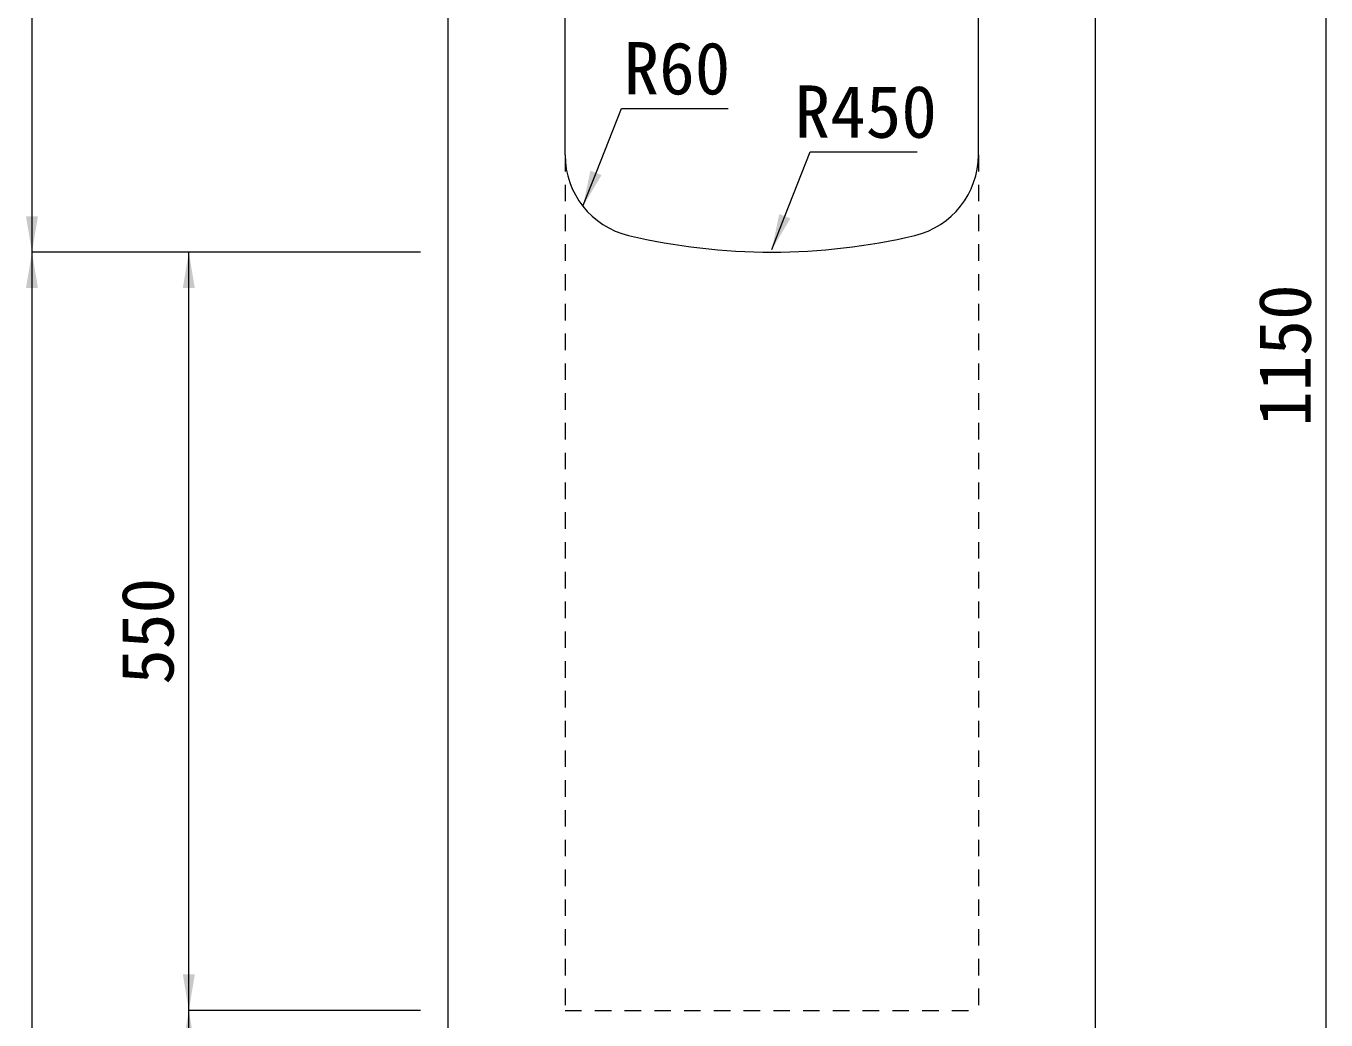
# Model space of a CAD drawing. Units: millimetres at full size, sheet at 1:40. Extents: x 69750 to 116230, y -28801 to 513.
# Drawn here: x 88541 to 89485, y -23591 to -22870 of the extents above; entities that cross this region are included whole.
import ezdxf
from ezdxf.enums import TextEntityAlignment as Align

# ---------------------------------------------------------------- set-up
doc = ezdxf.new("R2010")
doc.units = ezdxf.units.MM
doc.header["$LTSCALE"] = 40
doc.linetypes.add('USER1', pattern=[0.54, 0.3, -0.24])
for name, color, linetype, lineweight in [('寸法線', 7, 'Continuous', 9), ('引出線', 4, 'Continuous', 9), ('本体', 7, 'Continuous', 20)]:
    doc.layers.add(name, color=color, linetype=linetype, lineweight=lineweight)
doc.styles.add('ＭＳ ゴシック', font='')
doc.styles.get('ＭＳ ゴシック').set_extended_font_data('MS Gothic')

# ---------------------------------------------------------------- blocks, each defined once
blk = doc.blocks.new('filled_arrow')
at = {"color": 0, "linetype": 'Continuous', "lineweight": -2}
blk.add_solid([(7.5, 1.25), (0, 0), (7.5, -1.25)], dxfattribs=at)

msp = doc.modelspace()

# ---------------------------------------------------------------- linework, layer by layer
at = {"layer": '寸法線'}
for p, q in [((88545.35, -22534.45), (88545.35, -23034.45)), ((89484.69, -22534.45), (89484.69, -23684.45)), ((88827.32, -23034.45), (88545.35, -23034.45)), ((88545.35, -23034.45), (88545.35, -23684.45)), ((88827.32, -23034.45), (88545.35, -23034.45)), ((88659.2, -23584.45), (88659.2, -23034.45)), ((88827.32, -23034.45), (88659.2, -23034.45)), ((88827.33, -23584.45), (88659.2, -23584.45)), ((88659.2, -23684.45), (88659.2, -23584.45)), ((88827.33, -23584.45), (88659.2, -23584.45))]:
    msp.add_line(p, q, dxfattribs=at)
at = {"layer": '引出線'}
for points in [[(88945.26, -23001.14), (88954.81, -22976.95), (88973.25, -22930.26), (89050.8, -22930.26)], [(89082.33, -23032.61), (89091.88, -23008.43), (89110.31, -22961.73), (89187.86, -22961.73)]]:
    msp.add_lwpolyline(points, dxfattribs=at)
at = {"layer": '本体'}
for p, q in [((88847.32, -22534.45), (88847.33, -23684.45)), ((88932.33, -22963.92), (88932.33, -22534.45)), ((89232.33, -22963.92), (89232.33, -22534.45)), ((89317.33, -23684.45), (89317.33, -22534.45))]:
    msp.add_line(p, q, dxfattribs=at)
at = {"layer": '本体', "linetype": 'USER1', "lineweight": 9}
for p, q in [((88932.33, -22963.92), (88932.33, -23584.45)), ((89232.33, -22963.92), (89232.33, -23584.45)), ((88932.33, -23584.45), (89232.33, -23584.45))]:
    msp.add_line(p, q, dxfattribs=at)
at = {"layer": '本体'}
for centre, radius, start, end in [((88992.33, -22963.92), 60, 180, 256.65776), ((89172.33, -22963.92), 60, 283.34229, 0), ((89082.33, -22584.45), 450, 256.65776, 283.34229)]:
    msp.add_arc(centre, radius, start, end, dxfattribs=at)

# ---------------------------------------------------------------- block references
at = {"layer": '寸法線', "xscale": 3.47, "yscale": 3.47}
for p, rotation in [((88545.35, -23034.45), 90), ((88545.35, -23034.45), 270), ((88659.2, -23034.45), 270), ((88659.2, -23584.45), 90), ((88659.2, -23584.45), 270)]:
    msp.add_blockref('filled_arrow', p, dxfattribs=dict(at, rotation=rotation))
at = {"layer": '引出線', "xscale": 3.47, "yscale": 3.47, "rotation": 68.5}
for p in [(88945.26, -23001.14), (89082.33, -23032.61)]:
    msp.add_blockref('filled_arrow', p, dxfattribs=at)

# ---------------------------------------------------------------- texts
at = {"layer": '寸法線', "style": 'ＭＳ ゴシック'}
for s, p in [('1150', (89454.69, -23109.45)), ('550', (88629.2, -23309.45))]:
    msp.add_text(s, height=37.98, rotation=90, dxfattribs=at).set_placement(p, align=Align.MIDDLE_CENTER)
at = {"layer": '引出線', "style": 'ＭＳ ゴシック'}
for s, p in [('R60', (89013.53, -22901.02)), ('R450', (89150.6, -22932.49))]:
    msp.add_text(s, height=37.98, dxfattribs=at).set_placement(p, align=Align.MIDDLE_CENTER)

doc.saveas('drawing.dxf')
